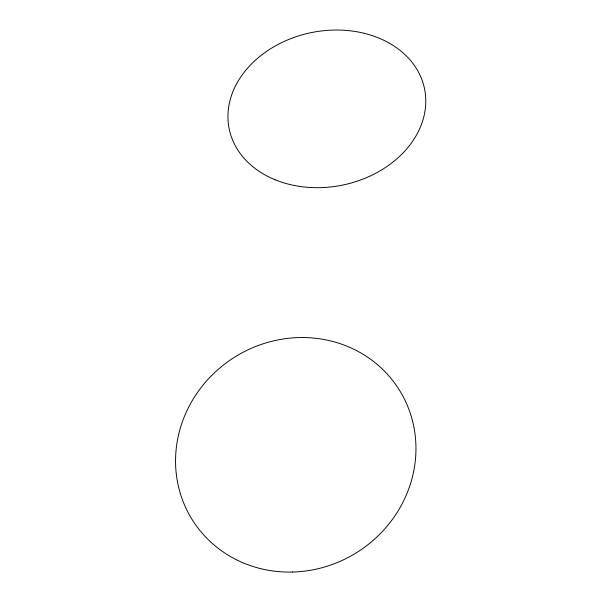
<?xml version="1.0" encoding="UTF-8"?>
<svg xmlns="http://www.w3.org/2000/svg" width="602" height="602" viewBox="0 0 602 602"><rect width="100%" height="100%" fill="white"/><g stroke="black" fill="none" stroke-linecap="round" stroke-linejoin="round"><path stroke-width="0.9" d="M292.482 572.043A122.191 115.208 -32.6 0 0 401.444 393.512A122.191 115.208 -32.6 0 0 193.325 398.848A122.191 115.208 -32.6 0 0 292.482 572.043M275.069 179.75A99.706 77.824 -11.6 0 0 425.742 103.311A99.706 77.824 -11.6 0 0 279.764 43.562A99.706 77.824 -11.6 0 0 275.069 179.75"/></g></svg>
